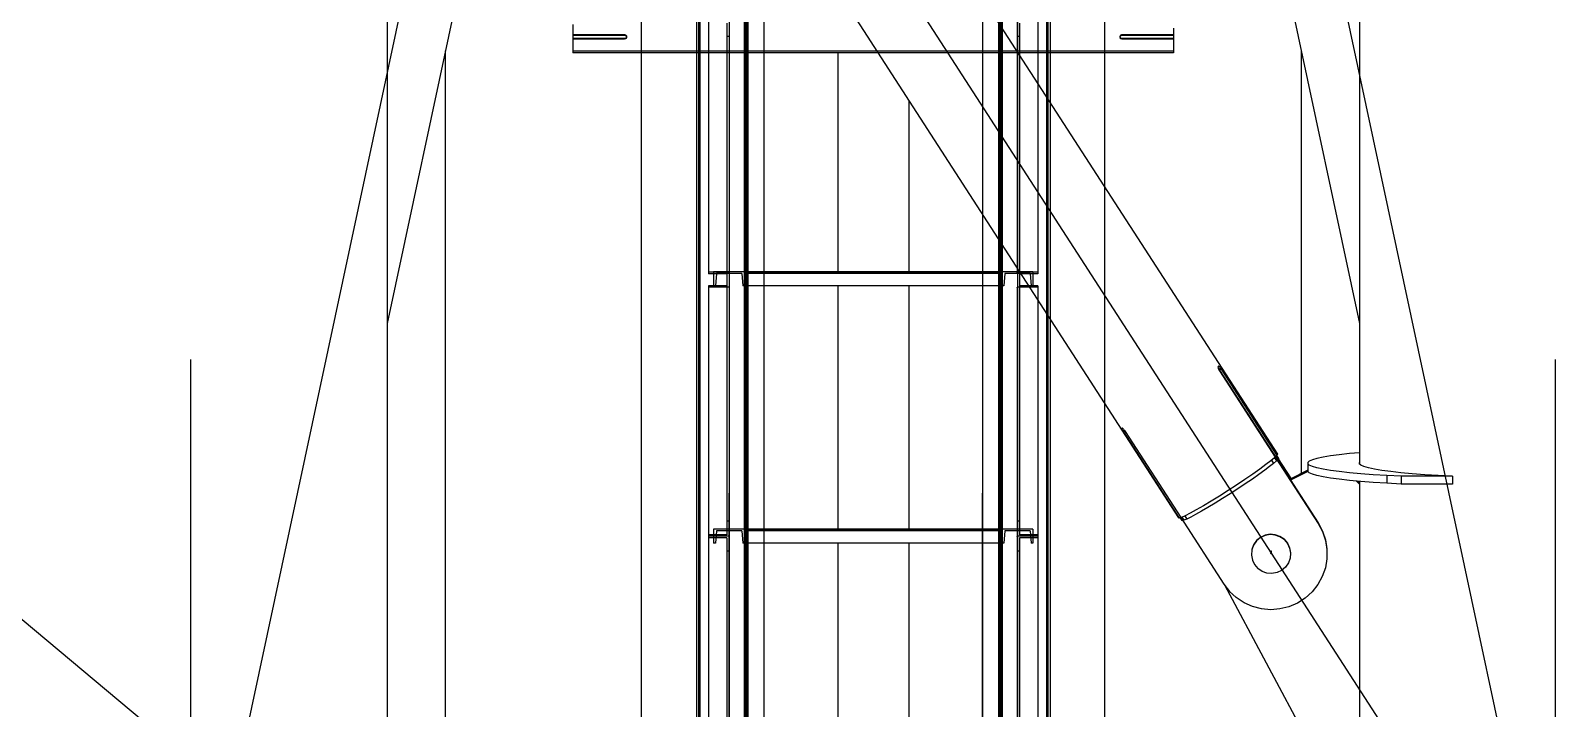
# Model space of a CAD drawing. Header units: millimetres. Extents: x 150209.93 to 150215.05, y 136675.65 to 136679.93.
# Drawn here: x 150211.2838 to 150211.4023, y 136677.1608 to 136677.2135 of the extents above; entities that cross this region are included whole.
import ezdxf

# ---------------------------------------------------------------- set-up
doc = ezdxf.new("R2010")
doc.units = ezdxf.units.MM
doc.header["$LTSCALE"] = 0.25
for name, pattern in [('CENTER', [50.8, 31.75, -6.35, 6.35, -6.35]), ('XKITLINE00', [0]), ('XKITLINE02', [4, 2, -2]), ('XKITLINE03', [6, 3, -1, 1, -1])]:
    doc.linetypes.add(name, pattern=pattern)

# ---------------------------------------------------------------- blocks, each defined once
blk = doc.blocks.new('çatıı')
at = {"color": 8, "linetype": 'CENTER'}
for p, q in [((10096.38, 9090.27), (11840, 7630.27)), ((11840, 7286.23), (11840, 8951.04)), ((12370, 7286.23), (12370, 8951.04)), ((11840, 7540.27), (12015, 8360.27)), ((12370, 7540.27), (11840, 8360.27)), ((12370, 7540.27), (12195, 8360.27)), ((12015, 6431.43), (12015, 8100.54)), ((12195, 6431.43), (12195, 8100.54)), ((12259.5, 7711.75), (12259.5, 7710.72))]:
    blk.add_line(p, q, dxfattribs=at)
at = {"color": 8, "linetype": 'XKITLINE00'}
for p, q in [((12293.8, 8319.33), (12293.8, 7745.64)), ((11986.39, 8175.84), (12262.02, 7749.39)), ((11916.2, 8150.56), (11916.2, 7576.88)), ((11947.97, 8151.16), (12223.6, 7724.71)), ((11945.96, 7939.71), (11916.2, 7800.24)), ((12264.03, 7939.71), (12293.8, 7800.24)), ((11938.8, 7906.14), (11938.8, 7573.97)), ((12091.2, 7905.38), (12091.2, 7820.27)), ((12271.2, 7906.14), (12271.2, 7741.85)), ((12118.8, 7886.87), (12118.8, 7820.27)), ((12091.2, 7814.77), (12091.2, 7720.27)), ((12118.8, 7814.77), (12118.8, 7720.27)), ((12238.93, 7783.46), (12238.89, 7783.3)), ((12238.89, 7783.3), (12238.91, 7783.07)), ((12238.91, 7783.07), (12238.99, 7782.8)), ((12239.01, 7783.55), (12238.93, 7783.46)), ((12238.99, 7782.8), (12239.11, 7782.48)), ((12239.15, 7783.55), (12239.01, 7783.55)), ((12239.32, 7783.48), (12239.15, 7783.55)), ((12239.89, 7782.79), (12239.18, 7782.33)), ((12239.41, 7783.42), (12239.32, 7783.48)), ((12239.41, 7783.42), (12239.5, 7783.31)), ((12239.5, 7783.31), (12239.69, 7783.08)), ((12239.69, 7783.08), (12239.89, 7782.79)), ((12239.89, 7782.79), (12240.11, 7782.48)), ((12239.11, 7782.48), (12239.27, 7782.15)), ((12239.27, 7782.15), (12239.47, 7781.82)), ((12239.47, 7782.07), (12239.36, 7782)), ((12239.47, 7782.06), (12239.37, 7781.99)), ((12239.47, 7781.92), (12239.43, 7781.89)), ((12240.11, 7782.48), (12239.47, 7782.07)), ((12239.47, 7782.06), (12239.47, 7781.92)), ((12239.47, 7782.06), (12277.82, 7722.73)), ((12239.47, 7781.92), (12261.14, 7748.4)), ((12239.47, 7781.82), (12261.14, 7748.3)), ((12240.11, 7782.48), (12261.77, 7748.96)), ((12201.56, 7759.49), (12201.53, 7759.39)), ((12201.53, 7759.39), (12201.55, 7759.22)), ((12201.55, 7759.22), (12201.58, 7759.12)), ((12201.65, 7759.52), (12201.56, 7759.49)), ((12201.58, 7759.12), (12201.64, 7759)), ((12201.64, 7759), (12201.8, 7758.74)), ((12201.78, 7759.46), (12201.65, 7759.52)), ((12201.96, 7759.34), (12201.78, 7759.46)), ((12202.16, 7759.14), (12201.96, 7759.34)), ((12202.16, 7759.14), (12202.38, 7758.89)), ((12202.38, 7758.89), (12202.61, 7758.6)), ((12201.8, 7758.74), (12201.99, 7758.44)), ((12201.99, 7758.44), (12202.19, 7758.12)), ((12202.48, 7758.76), (12202.01, 7758.45)), ((12202.7, 7758.45), (12202.19, 7758.12)), ((12202.19, 7758.12), (12223.86, 7724.6)), ((12202.61, 7758.6), (12202.82, 7758.28)), ((12202.82, 7758.28), (12224.49, 7724.76)), ((12260.86, 7748.03), (12259.45, 7746.83)), ((12259.69, 7747.04), (12260.47, 7745.83)), ((12260.81, 7747.98), (12261.58, 7746.8)), ((12261.14, 7748.3), (12260.86, 7748.03)), ((12261.14, 7748.4), (12261.09, 7748.36)), ((12261.77, 7748.96), (12261.14, 7748.55)), ((12261.38, 7748.71), (12261.14, 7748.55)), ((12261.14, 7748.4), (12261.14, 7748.31)), ((12261.14, 7748.31), (12277.82, 7722.5)), ((12261.38, 7748.71), (12262.19, 7747.45)), ((12261.61, 7748.85), (12262.36, 7747.69)), ((12262.02, 7749.39), (12261.77, 7748.96)), ((12262.19, 7747.45), (12261.95, 7747.29)), ((12262.36, 7747.69), (12262.19, 7747.45)), ((12262.2, 7747.45), (12267.15, 7739.79)), ((12262.28, 7747.57), (12267.27, 7739.85)), ((12262.41, 7747.86), (12262.36, 7747.69)), ((12275.56, 7747.25), (12274.37, 7746.73)), ((12277.34, 7747.76), (12275.56, 7747.25)), ((12279.69, 7748.26), (12277.34, 7747.76)), ((12282.59, 7748.75), (12279.69, 7748.26)), ((12286.02, 7749.21), (12282.59, 7748.75)), ((12289.95, 7749.64), (12286.02, 7749.21)), ((12293.8, 7749.99), (12289.95, 7749.64)), ((12252.42, 7741.66), (12249.38, 7739.57)), ((12254.78, 7741.54), (12252.25, 7739.76)), ((12255.16, 7743.6), (12252.42, 7741.66)), ((12257.03, 7743.17), (12254.78, 7741.54)), ((12257.53, 7745.34), (12255.16, 7743.6)), ((12258.94, 7744.61), (12257.03, 7743.17)), ((12259.45, 7746.83), (12257.53, 7745.34)), ((12260.47, 7745.83), (12258.94, 7744.61)), ((12261.58, 7746.8), (12260.47, 7745.83)), ((12273.77, 7743.16), (12266.89, 7739.65)), ((12273.77, 7742.69), (12267.12, 7739.3)), ((12274.37, 7746.73), (12273.77, 7746.2)), ((12273.77, 7746.2), (12273.77, 7745.66)), ((12274.37, 7745.13), (12273.77, 7745.66)), ((12273.77, 7745.66), (12273.77, 7742.67)), ((12274.37, 7742.14), (12273.77, 7742.67)), ((12275.56, 7744.61), (12274.37, 7745.13)), ((12275.56, 7741.62), (12274.37, 7742.14)), ((12277.34, 7744.09), (12275.56, 7744.61)), ((12277.34, 7741.1), (12275.56, 7741.62)), ((12279.69, 7743.59), (12277.34, 7744.09)), ((12279.69, 7740.6), (12277.34, 7741.1)), ((12282.59, 7743.11), (12279.69, 7743.59)), ((12286.02, 7742.65), (12282.59, 7743.11)), ((12289.95, 7742.22), (12286.02, 7742.65)), ((12294.36, 7741.81), (12289.95, 7742.22)), ((12293.8, 7746.22), (12293.77, 7746.2)), ((12293.77, 7746.2), (12293.77, 7745.66)), ((12294.37, 7745.13), (12293.77, 7745.66)), ((12299.2, 7741.44), (12294.36, 7741.81)), ((12295.56, 7744.61), (12294.37, 7745.13)), ((12297.34, 7744.09), (12295.56, 7744.61)), ((12299.69, 7743.59), (12297.34, 7744.09)), ((12304.44, 7741.11), (12299.2, 7741.44)), ((12302.59, 7743.11), (12299.69, 7743.59)), ((12306.02, 7742.65), (12302.59, 7743.11)), ((12310.04, 7740.81), (12304.44, 7741.11)), ((12304.44, 7741.11), (12304.44, 7738.11)), ((12309.95, 7742.22), (12306.02, 7742.65)), ((12314.36, 7741.81), (12309.95, 7742.22)), ((12319.2, 7741.44), (12314.36, 7741.81)), ((12324.44, 7741.11), (12319.2, 7741.44)), ((12330.04, 7740.81), (12324.44, 7741.11)), ((12242.81, 7735.25), (12239.48, 7733.13)), ((12246.15, 7737.42), (12242.81, 7735.25)), ((12246.6, 7735.96), (12243.63, 7734.03)), ((12249.38, 7739.57), (12246.15, 7737.42)), ((12249.5, 7737.89), (12246.6, 7735.96)), ((12252.25, 7739.76), (12249.5, 7737.89)), ((12282.59, 7740.12), (12279.69, 7740.6)), ((12286.02, 7739.66), (12282.59, 7740.12)), ((12289.95, 7739.23), (12286.02, 7739.66)), ((12294.36, 7738.82), (12289.95, 7739.23)), ((12293.8, 7737.72), (12292.52, 7738.99)), ((12293.8, 7738.19), (12293.04, 7738.94)), ((12293.8, 7738.88), (12293.8, 7737.95)), ((12293.8, 7737.95), (12293.8, 7737.72)), ((12293.8, 7737.72), (12293.8, 7643.01)), ((12299.2, 7738.45), (12294.36, 7738.82)), ((12304.44, 7738.11), (12299.2, 7738.45)), ((12310.04, 7737.82), (12304.44, 7738.11)), ((12330.04, 7740.81), (12310.04, 7740.81)), ((12310.04, 7740.81), (12310.04, 7737.82)), ((12330.04, 7737.82), (12310.04, 7737.82)), ((12330.04, 7740.81), (12330.04, 7737.82)), ((12233.21, 7729.32), (12230.47, 7727.74)), ((12236.24, 7731.14), (12233.21, 7729.32)), ((12237.76, 7730.35), (12235.01, 7728.69)), ((12239.48, 7733.13), (12236.24, 7731.14)), ((12240.65, 7732.14), (12237.76, 7730.35)), ((12243.63, 7734.03), (12240.65, 7732.14)), ((12223.86, 7724.6), (12223.6, 7724.71)), ((12224.37, 7724.94), (12223.86, 7724.6)), ((12224.14, 7724.79), (12224.89, 7723.62)), ((12224.37, 7724.94), (12224.24, 7724.85)), ((12224.24, 7724.85), (12225.06, 7723.6)), ((12224.76, 7724.84), (12224.49, 7724.76)), ((12224.49, 7724.76), (12241.17, 7698.95)), ((12226.18, 7725.46), (12224.76, 7724.84)), ((12225.06, 7723.6), (12224.89, 7723.62)), ((12224.92, 7724.91), (12225.68, 7723.74)), ((12225.19, 7723.68), (12225.06, 7723.6)), ((12226.78, 7724.19), (12225.68, 7723.74)), ((12226.01, 7725.39), (12226.78, 7724.19)), ((12228.1, 7726.44), (12226.18, 7725.46)), ((12228.31, 7724.93), (12226.78, 7724.19)), ((12230.47, 7727.74), (12228.1, 7726.44)), ((12230.22, 7725.95), (12228.31, 7724.93)), ((12232.47, 7727.21), (12230.22, 7725.95)), ((12235.01, 7728.69), (12232.47, 7727.21)), ((12257.17, 7717.94), (12255.38, 7717.09)), ((12257.17, 7717.88), (12255.38, 7717.03)), ((12257.17, 7717.88), (12255.38, 7717.03)), ((12257.17, 7717.81), (12255.38, 7716.97)), ((12259.12, 7718.29), (12257.17, 7717.94)), ((12259.12, 7718.23), (12257.17, 7717.88)), ((12259.12, 7718.23), (12257.17, 7717.88)), ((12259.12, 7718.17), (12257.17, 7717.81)), ((12261.1, 7718.13), (12259.12, 7718.29)), ((12261.1, 7718.07), (12259.12, 7718.23)), ((12261.1, 7718.07), (12259.12, 7718.23)), ((12261.1, 7718), (12259.12, 7718.17)), ((12262.97, 7717.46), (12261.1, 7718.13)), ((12262.97, 7717.4), (12261.1, 7718.07)), ((12262.97, 7717.4), (12261.1, 7718.07)), ((12262.97, 7717.34), (12261.1, 7718)), ((12264.6, 7716.34), (12262.97, 7717.46)), ((12264.6, 7716.27), (12262.97, 7717.4)), ((12264.6, 7716.27), (12262.97, 7717.4)), ((12277.82, 7722.73), (12277.82, 7722.5)), ((12277.82, 7722.73), (12279.51, 7719.56)), ((12277.82, 7722.5), (12279.51, 7719.33)), ((12279.51, 7719.56), (12279.51, 7719.33)), ((12279.51, 7719.56), (12280.66, 7716.16)), ((12279.51, 7719.33), (12280.66, 7715.93)), ((12091.2, 7714.77), (12091.2, 7620.27)), ((12118.8, 7714.77), (12118.8, 7620.27)), ((12252.07, 7712.2), (12251.9, 7710.23)), ((12252.74, 7714.19), (12252.07, 7712.33)), ((12252.74, 7714.13), (12252.07, 7712.26)), ((12252.74, 7714.13), (12252.07, 7712.26)), ((12252.74, 7714.06), (12252.07, 7712.2)), ((12253.87, 7715.81), (12252.74, 7714.19)), ((12253.87, 7715.75), (12252.74, 7714.13)), ((12253.87, 7715.75), (12252.74, 7714.13)), ((12253.87, 7715.69), (12252.74, 7714.06)), ((12255.38, 7717.09), (12253.87, 7715.81)), ((12255.38, 7717.03), (12253.87, 7715.75)), ((12255.38, 7717.03), (12253.87, 7715.75)), ((12255.38, 7716.97), (12253.87, 7715.69)), ((12255.38, 7717.09), (12255.38, 7717.03)), ((12255.38, 7717.03), (12255.38, 7716.97)), ((12264.6, 7716.21), (12262.97, 7717.34)), ((12264.6, 7716.34), (12265.88, 7714.83)), ((12264.6, 7716.27), (12265.88, 7714.77)), ((12264.6, 7716.27), (12265.88, 7714.77)), ((12264.6, 7716.21), (12265.88, 7714.7)), ((12265.88, 7714.83), (12265.88, 7714.77)), ((12265.88, 7714.83), (12266.73, 7713.04)), ((12265.88, 7714.77), (12266.73, 7712.98)), ((12265.88, 7714.77), (12266.73, 7712.98)), ((12265.88, 7714.77), (12265.88, 7714.7)), ((12265.88, 7714.7), (12266.73, 7712.91)), ((12266.73, 7713.04), (12267.09, 7711.09)), ((12266.73, 7712.98), (12267.09, 7711.03)), ((12266.73, 7712.98), (12267.09, 7711.03)), ((12266.73, 7712.91), (12267.09, 7710.97)), ((12280.66, 7716.16), (12281.23, 7712.62)), ((12280.66, 7715.93), (12281.23, 7712.38)), ((12281.23, 7712.38), (12281.21, 7708.79)), ((12281.23, 7712.62), (12281.23, 7712.38)), ((12251.9, 7710.23), (12252.26, 7708.28)), ((12252.26, 7708.28), (12253.11, 7706.49)), ((12253.11, 7706.49), (12254.39, 7704.99)), ((12266.25, 7707.13), (12265.13, 7705.51)), ((12266.92, 7709), (12266.25, 7707.13)), ((12267.09, 7710.97), (12266.92, 7709)), ((12281.21, 7708.79), (12280.59, 7705.26)), ((12256.02, 7703.86), (12254.39, 7704.99)), ((12257.89, 7703.19), (12256.02, 7703.86)), ((12259.87, 7703.03), (12257.89, 7703.19)), ((12261.82, 7703.38), (12259.87, 7703.03)), ((12263.61, 7704.23), (12261.82, 7703.38)), ((12265.13, 7705.51), (12263.61, 7704.23)), ((12279.4, 7701.87), (12277.67, 7698.72)), ((12280.59, 7705.26), (12279.4, 7701.87)), ((12241.17, 7698.95), (12243.36, 7696.11)), ((12241.37, 7698.69), (12273.8, 7638.03)), ((12246, 7693.66), (12243.36, 7696.11)), ((12275.44, 7695.9), (12272.78, 7693.49)), ((12277.67, 7698.72), (12275.44, 7695.9)), ((12249, 7691.68), (12246, 7693.66)), ((12252.29, 7690.22), (12249, 7691.68)), ((12255.77, 7689.31), (12252.29, 7690.22)), ((12259.36, 7688.99), (12255.77, 7689.31)), ((12262.95, 7689.27), (12259.36, 7688.99)), ((12266.44, 7690.13), (12262.95, 7689.27)), ((12269.75, 7691.55), (12266.44, 7690.13)), ((12272.78, 7693.49), (12269.75, 7691.55))]:
    blk.add_line(p, q, dxfattribs=at)
at = {"color": 7, "linetype": 'XKITLINE00'}
for p, q in [((12036.3, 7919.31), (12036.31, 7563.05)), ((12056.3, 7919.31), (12056.31, 7563.05)), ((12062.5, 7919.31), (12062.5, 7563.05)), ((12173.68, 7919.31), (12173.68, 7886.06)), ((11988.33, 7914.95), (11988.33, 7912.15)), ((12221.66, 7914.95), (12221.66, 7912.15)), ((12008.33, 7912.15), (11988.33, 7912.15)), ((12008.33, 7910.95), (11988.33, 7910.95)), ((11988.33, 7910.86), (11988.33, 7908.53)), ((12008.33, 7910.69), (11988.33, 7910.69)), ((11988.33, 7908.53), (11988.33, 7905.78)), ((12008.6, 7912.12), (12008.33, 7912.15)), ((12008.6, 7910.99), (12008.33, 7910.95)), ((12008.33, 7910.95), (12008.33, 7910.69)), ((12008.6, 7910.74), (12008.33, 7910.69)), ((12008.83, 7912.01), (12008.6, 7912.12)), ((12008.83, 7911.08), (12008.6, 7910.99)), ((12008.83, 7910.83), (12008.6, 7910.74)), ((12009.02, 7911.85), (12008.83, 7912.01)), ((12008.87, 7911.1), (12008.83, 7911.08)), ((12009.02, 7910.99), (12008.85, 7910.84)), ((12009.02, 7911.24), (12008.87, 7911.1)), ((12009.02, 7911.85), (12009.14, 7911.65)), ((12009.14, 7911.44), (12009.02, 7911.24)), ((12009.14, 7911.19), (12009.02, 7910.99)), ((12009.14, 7911.65), (12009.18, 7911.42)), ((12009.16, 7911.54), (12009.14, 7911.44)), ((12009.18, 7911.42), (12009.14, 7911.19)), ((12200.85, 7911.65), (12200.81, 7911.42)), ((12200.81, 7911.42), (12200.85, 7911.19)), ((12200.83, 7911.54), (12200.85, 7911.44)), ((12200.97, 7911.85), (12200.85, 7911.65)), ((12200.85, 7911.44), (12200.97, 7911.24)), ((12200.85, 7911.19), (12200.97, 7910.99)), ((12201.16, 7912.01), (12200.97, 7911.85)), ((12201.12, 7911.1), (12200.97, 7911.24)), ((12201.16, 7910.83), (12200.97, 7910.99)), ((12201.16, 7911.08), (12201.12, 7911.1)), ((12201.39, 7912.12), (12201.16, 7912.01)), ((12201.39, 7910.99), (12201.16, 7911.08)), ((12201.39, 7910.74), (12201.16, 7910.83)), ((12201.66, 7912.15), (12201.39, 7912.12)), ((12201.66, 7910.95), (12201.39, 7910.99)), ((12201.66, 7910.69), (12201.39, 7910.74)), ((12221.66, 7912.15), (12201.66, 7912.15)), ((12221.66, 7910.95), (12201.66, 7910.95)), ((12201.66, 7910.95), (12201.66, 7910.69)), ((12221.66, 7910.69), (12201.66, 7910.69)), ((12221.66, 7910.86), (12221.66, 7905.78)), ((11988.33, 7905.78), (11988.33, 7905.38)), ((12036.3, 7905.38), (11988.33, 7905.38)), ((12106.83, 7905.38), (12062.5, 7905.38)), ((12221.66, 7905.38), (12173.68, 7905.38)), ((12221.66, 7905.78), (12221.66, 7905.38)), ((12147.48, 7842.48), (12147.48, 7563.05)), ((12153.68, 7832.89), (12153.68, 7563.05)), ((12147.48, 7820.27), (12062.5, 7820.27)), ((12147.48, 7814.77), (12062.5, 7814.77)), ((12173.68, 7801.95), (12173.68, 7563.05)), ((12147.48, 7720.27), (12062.5, 7720.27)), ((12147.48, 7714.77), (12062.5, 7714.77))]:
    blk.add_line(p, q, dxfattribs=at)
at = {"color": 116, "linetype": 'XKITLINE02', "true_color": 0x136734}
for p, q in [((12037.15, 7919.31), (12037.16, 6234.33)), ((12037.69, 7919.31), (12037.69, 6234.33)), ((12054.92, 7919.31), (12054.93, 6234.33)), ((12055, 7919.31), (12055, 6234.33)), ((12055.45, 7919.31), (12055.46, 6234.33)), ((12055.85, 7919.31), (12055.85, 6234.33)), ((12147.48, 7919.31), (12147.48, 6234.33)), ((12147.48, 7919.31), (12147.48, 7842.48)), ((12153.68, 7919.31), (12153.68, 6234.33)), ((12154.13, 7919.31), (12154.13, 6234.33)), ((12154.53, 7919.31), (12154.53, 6234.33)), ((12154.98, 7919.31), (12154.98, 6234.33)), ((12155.07, 7919.31), (12155.06, 6234.33)), ((12172.3, 7919.31), (12172.3, 6234.33)), ((12172.83, 7919.31), (12172.83, 6234.33)), ((11988.33, 7916.33), (11988.33, 7905.98)), ((11988.33, 7913.36), (11988.33, 7912.15)), ((12041, 7917.52), (12041, 7819.49)), ((12048.2, 7916.94), (12048.2, 7817.17)), ((12049, 7917.52), (12049, 7814.27)), ((12153.68, 7917), (12153.68, 7832.89)), ((12160.98, 7917.52), (12160.98, 7814.27)), ((12161.78, 7916.94), (12161.78, 7814.27)), ((12168.98, 7917.52), (12168.98, 7819.49)), ((12008.33, 7912.4), (11988.33, 7912.4)), ((11988.33, 7912.15), (11988.33, 7910.86)), ((11988.33, 7907.98), (11988.33, 7906.85)), ((12008.6, 7912.37), (12008.33, 7912.4)), ((12008.33, 7912.4), (12008.33, 7912.15)), ((12008.83, 7912.26), (12008.6, 7912.37)), ((12008.6, 7912.37), (12008.6, 7912.12)), ((12009.02, 7912.1), (12008.83, 7912.26)), ((12008.85, 7910.84), (12008.83, 7910.83)), ((12009.02, 7912.1), (12009.14, 7911.9)), ((12009.14, 7911.9), (12009.18, 7911.67)), ((12009.18, 7911.67), (12009.16, 7911.54)), ((12009.18, 7911.67), (12009.18, 7911.42)), ((12049, 7911.72), (12048.2, 7911.72)), ((12048.2, 7910.74), (12048.2, 7814.27)), ((12161.78, 7911.72), (12160.98, 7911.72)), ((12200.85, 7911.9), (12200.81, 7911.67)), ((12200.81, 7911.67), (12200.83, 7911.54)), ((12200.81, 7911.67), (12200.81, 7911.42)), ((12200.97, 7912.1), (12200.85, 7911.9)), ((12201.16, 7912.26), (12200.97, 7912.1)), ((12201.39, 7912.37), (12201.16, 7912.26)), ((12201.66, 7912.4), (12201.39, 7912.37)), ((12201.39, 7912.37), (12201.39, 7912.12)), ((12221.66, 7912.4), (12201.66, 7912.4)), ((12201.66, 7912.4), (12201.66, 7912.15)), ((12221.66, 7912.15), (12221.66, 7910.67)), ((12221.66, 7912.15), (12221.66, 7910.69)), ((12221.66, 7910.67), (12221.66, 7905.98)), ((12221.66, 7908.9), (12221.66, 7906.85)), ((11988.33, 7906.24), (11988.33, 7905.78)), ((12221.66, 7905.98), (11988.33, 7905.98)), ((12062.5, 7905.38), (12036.3, 7905.38)), ((12173.68, 7905.38), (12106.83, 7905.38)), ((12221.66, 7906.33), (12221.66, 7905.78)), ((12173.68, 7886.06), (12173.68, 7801.95)), ((12049, 7820.07), (12041, 7820.07)), ((12048.2, 7819.49), (12041, 7819.49)), ((12043, 7820.27), (12043, 7814.77)), ((12055, 7820.27), (12043, 7820.27)), ((12043, 7820.27), (12043, 7814.77)), ((12044.07, 7819.57), (12043.68, 7814.77)), ((12044.07, 7819.57), (12043.68, 7814.77)), ((12053.94, 7819.57), (12044.07, 7819.57)), ((12049, 7820.09), (12048.2, 7820.09)), ((12048.2, 7820.09), (12048.2, 7718.11)), ((12049, 7820.09), (12049, 7717.52)), ((12053.94, 7819.57), (12054.32, 7814.77)), ((12053.94, 7819.57), (12054.32, 7814.77)), ((12055, 7820.27), (12055, 7814.77)), ((12055, 7820.27), (12055, 7814.77)), ((12055, 7820.27), (12055, 7814.77)), ((12062.5, 7820.27), (12055, 7820.27)), ((12154.98, 7819.57), (12055, 7819.57)), ((12154.98, 7820.27), (12147.48, 7820.27)), ((12154.98, 7820.27), (12154.98, 7814.77)), ((12154.98, 7820.27), (12154.98, 7814.77)), ((12166.98, 7820.27), (12154.98, 7820.27)), ((12154.98, 7820.27), (12154.98, 7814.77)), ((12156.05, 7819.57), (12155.66, 7814.77)), ((12156.05, 7819.57), (12155.66, 7814.77)), ((12165.92, 7819.57), (12156.05, 7819.57)), ((12160.98, 7820.09), (12160.98, 7717.52)), ((12161.78, 7820.09), (12160.98, 7820.09)), ((12168.98, 7820.07), (12160.98, 7820.07)), ((12161.78, 7820.09), (12161.78, 7718.11)), ((12168.98, 7819.49), (12161.78, 7819.49)), ((12165.92, 7819.57), (12166.3, 7814.77)), ((12165.92, 7819.57), (12166.3, 7814.77)), ((12166.98, 7820.27), (12166.98, 7814.77)), ((12166.98, 7820.27), (12166.98, 7814.77)), ((12048.2, 7814.84), (12041, 7814.84)), ((12041, 7814.84), (12041, 7717.52)), ((12049, 7814.26), (12041, 7814.26)), ((12043.68, 7814.77), (12043, 7814.77)), ((12049, 7814.27), (12048.2, 7814.27)), ((12055, 7814.77), (12054.32, 7814.77)), ((12062.5, 7814.77), (12055, 7814.77)), ((12154.98, 7814.77), (12147.48, 7814.77)), ((12155.66, 7814.77), (12154.98, 7814.77)), ((12161.78, 7814.27), (12160.98, 7814.27)), ((12168.98, 7814.26), (12160.98, 7814.26)), ((12168.98, 7814.84), (12161.78, 7814.84)), ((12166.98, 7814.77), (12166.3, 7814.77)), ((12168.98, 7814.84), (12168.98, 7717.52)), ((12049, 7723.35), (12048.2, 7723.35)), ((12161.78, 7723.35), (12160.98, 7723.35)), ((12048.2, 7718.11), (12041, 7718.11)), ((12041, 7717.52), (12041, 7619.49)), ((12049, 7717.52), (12041, 7717.52)), ((12049, 7717.52), (12041, 7717.52)), ((12043, 7720.27), (12043, 7714.77)), ((12055, 7720.27), (12043, 7720.27)), ((12043, 7720.27), (12043, 7714.77)), ((12044.07, 7719.57), (12043.68, 7714.77)), ((12044.07, 7719.57), (12043.68, 7714.77)), ((12053.94, 7719.57), (12044.07, 7719.57)), ((12049, 7720.27), (12049, 7717.52)), ((12049, 7717.52), (12049, 7614.27)), ((12053.94, 7719.57), (12054.32, 7714.77)), ((12053.94, 7719.57), (12054.32, 7714.77)), ((12055, 7720.27), (12055, 7714.77)), ((12055, 7720.27), (12055, 7714.77)), ((12055, 7720.27), (12055, 7714.77)), ((12062.5, 7720.27), (12055, 7720.27)), ((12154.98, 7719.57), (12055, 7719.57)), ((12154.98, 7720.27), (12147.48, 7720.27)), ((12154.98, 7720.27), (12154.98, 7714.77)), ((12166.98, 7720.27), (12154.98, 7720.27)), ((12154.98, 7720.27), (12154.98, 7714.77)), ((12154.98, 7720.27), (12154.98, 7714.77)), ((12156.05, 7719.57), (12155.66, 7714.77)), ((12156.05, 7719.57), (12155.66, 7714.77)), ((12165.92, 7719.57), (12156.05, 7719.57)), ((12160.98, 7717.52), (12160.98, 7614.27)), ((12168.98, 7717.52), (12160.98, 7717.52)), ((12168.98, 7717.52), (12160.98, 7717.52)), ((12168.98, 7718.11), (12161.78, 7718.11)), ((12165.92, 7719.57), (12166.3, 7714.77)), ((12165.92, 7719.57), (12166.3, 7714.77)), ((12166.98, 7720.27), (12166.98, 7714.77)), ((12166.98, 7720.27), (12166.98, 7714.77)), ((12168.98, 7717.52), (12168.98, 7619.49)), ((12048.2, 7716.94), (12041, 7716.94)), ((12043.68, 7714.77), (12043, 7714.77)), ((12048.2, 7716.94), (12048.2, 7614.27)), ((12049, 7711.72), (12048.2, 7711.72)), ((12055, 7714.77), (12054.32, 7714.77)), ((12062.5, 7714.77), (12055, 7714.77)), ((12154.98, 7714.77), (12147.48, 7714.77)), ((12155.66, 7714.77), (12154.98, 7714.77)), ((12161.78, 7711.72), (12160.98, 7711.72)), ((12161.78, 7716.94), (12161.78, 7614.27)), ((12168.98, 7716.94), (12161.78, 7716.94)), ((12166.98, 7714.77), (12166.3, 7714.77))]:
    blk.add_line(p, q, dxfattribs=at)
at = {"color": 1, "linetype": 'XKITLINE03'}
for p, q in [((12049.01, 6234.33), (12049, 7919.31)), ((12055, 7919.31), (12055, 6234.33)), ((12147.48, 6234.33), (12147.48, 7919.31)), ((12160.98, 6234.33), (12160.98, 7919.31)), ((12049, 7917.52), (12049, 7820.07)), ((12160.98, 7820.07), (12160.98, 7917.52)), ((12055, 7820.27), (12055, 7820.27)), ((12055, 7820.27), (12154.98, 7820.27)), ((12154.98, 7820.27), (12154.98, 7820.27)), ((12049, 7814.26), (12049, 7717.52)), ((12160.98, 7717.52), (12160.98, 7814.26)), ((12049, 7717.52), (12049, 7620.07)), ((12055, 7720.27), (12055, 7720.27)), ((12055, 7720.27), (12154.98, 7720.27)), ((12154.98, 7720.27), (12154.98, 7720.27)), ((12160.98, 7620.07), (12160.98, 7717.52))]:
    blk.add_line(p, q, dxfattribs=at)
at = {"color": 1, "linetype": 'XKITLINE00'}
for centre in [(12049, 7820.07), (12055, 7820.27), (12055, 7820.27), (12154.98, 7820.27), (12154.98, 7820.27), (12160.98, 7820.07), (12049, 7814.26), (12160.98, 7814.26), (12049, 7717.52), (12049, 7717.52), (12055, 7720.27), (12055, 7720.27), (12154.98, 7720.27), (12154.98, 7720.27), (12160.98, 7717.52), (12160.98, 7717.52)]:
    blk.add_circle(centre, 0.05, dxfattribs=at)
at = {"color": 8, "linetype": 'XKITLINE00'}
for centre in [(12259.5, 7711.75), (12259.5, 7710.72)]:
    blk.add_circle(centre, 0.05, dxfattribs=at)

msp = doc.modelspace()

# ---------------------------------------------------------------- block references
at = {"xscale": 0.0002000170049888334, "yscale": 0.0002000170049888334, "zscale": 0.0002000170049888334}
msp.add_blockref('çatıı', (150208.92807, 136675.63059), dxfattribs=at)

doc.saveas('drawing.dxf')
